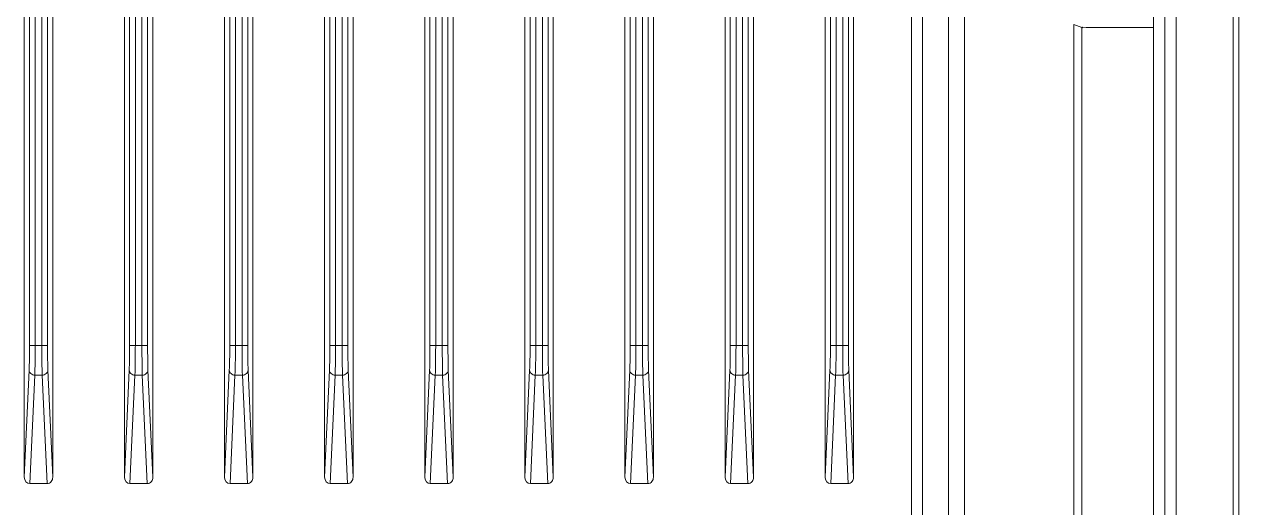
# Model space of a CAD drawing. Header units: millimetres. Extents: x 0 to 2382, y 0 to 1684.
# Drawn here: x 1085.5 to 1192.3, y 1030 to 1072.5 of the extents above; entities that cross this region are included whole.
import ezdxf

# ---------------------------------------------------------------- set-up
doc = ezdxf.new("R2010")
doc.units = ezdxf.units.MM
doc.layers.get('0').update_dxf_attribs({"lineweight": 13})

msp = doc.modelspace()

# ---------------------------------------------------------------- linework, layer by layer
for p, q in [((1192.26, 733.68), (1192.26, 1367.81)), ((1191.76, 769.74), (1191.76, 1348.61)), ((1184.76, 947.17), (1184.76, 1335.17)), ((1185.76, 947.17), (1185.76, 1335.17)), ((1186.76, 1335.17), (1186.76, 947.17)), ((1163.5, 964.47), (1163.5, 1127.17)), ((1164.46, 964.47), (1164.46, 1127.17)), ((1168.15, 982.17), (1168.15, 1126.78)), ((1166.76, 1082.17), (1166.76, 1000.17)), ((1177.76, 1072.46), (1178.46, 1072.19)), ((1177.76, 1072.46), (1177.76, 999.9)), ((1178.46, 1000.17), (1178.46, 1072.19)), ((1184.76, 1072.19), (1179.76, 1072.19))]:
    msp.add_line(p, q)
at = {"lineweight": 9}
for p, q in [((1085.51, 1032.7), (1085.51, 1127.17)), ((1088.01, 1127.17), (1088.01, 1032.7)), ((1094.31, 1032.7), (1094.31, 1127.17)), ((1096.81, 1127.17), (1096.81, 1032.7)), ((1103.11, 1032.7), (1103.11, 1127.17)), ((1105.61, 1127.17), (1105.61, 1032.7)), ((1111.91, 1032.7), (1111.91, 1127.17)), ((1114.41, 1127.17), (1114.41, 1032.7)), ((1120.71, 1032.7), (1120.71, 1127.17)), ((1123.21, 1127.17), (1123.21, 1032.7)), ((1129.51, 1032.7), (1129.51, 1127.17)), ((1132.01, 1127.17), (1132.01, 1032.7)), ((1138.31, 1032.7), (1138.31, 1127.17)), ((1140.81, 1127.17), (1140.81, 1032.7)), ((1147.11, 1032.7), (1147.11, 1127.17)), ((1149.61, 1127.17), (1149.61, 1032.7)), ((1155.91, 1032.7), (1155.91, 1127.17)), ((1158.41, 1127.17), (1158.41, 1032.7)), ((1085.97, 1044.26), (1085.97, 1124.76)), ((1086.47, 1124.76), (1086.47, 1044.26)), ((1087.05, 1044.26), (1087.05, 1124.76)), ((1087.55, 1124.76), (1087.55, 1044.26)), ((1094.77, 1044.26), (1094.77, 1124.76)), ((1095.27, 1124.76), (1095.27, 1044.26)), ((1095.85, 1044.26), (1095.85, 1124.76)), ((1096.35, 1124.76), (1096.35, 1044.26)), ((1103.57, 1044.26), (1103.57, 1124.76)), ((1104.07, 1124.76), (1104.07, 1044.26)), ((1104.65, 1044.26), (1104.65, 1124.76)), ((1105.15, 1124.76), (1105.15, 1044.26)), ((1112.37, 1044.26), (1112.37, 1124.76)), ((1112.87, 1124.76), (1112.87, 1044.26)), ((1113.45, 1044.26), (1113.45, 1124.76)), ((1113.95, 1124.76), (1113.95, 1044.26)), ((1121.17, 1044.26), (1121.17, 1124.76)), ((1121.67, 1124.76), (1121.67, 1044.26)), ((1122.25, 1044.26), (1122.25, 1124.76)), ((1122.75, 1124.76), (1122.75, 1044.26)), ((1129.97, 1044.26), (1129.97, 1124.76)), ((1130.47, 1124.76), (1130.47, 1044.26)), ((1131.05, 1044.26), (1131.05, 1124.76)), ((1131.55, 1124.76), (1131.55, 1044.26)), ((1138.77, 1044.26), (1138.77, 1124.76)), ((1139.27, 1124.76), (1139.27, 1044.26)), ((1139.85, 1044.26), (1139.85, 1124.76)), ((1140.35, 1124.76), (1140.35, 1044.26)), ((1147.57, 1044.26), (1147.57, 1124.76)), ((1148.07, 1124.76), (1148.07, 1044.26)), ((1148.65, 1044.26), (1148.65, 1124.76)), ((1149.15, 1124.76), (1149.15, 1044.26)), ((1156.37, 1044.26), (1156.37, 1124.76)), ((1156.87, 1124.76), (1156.87, 1044.26)), ((1157.45, 1044.26), (1157.45, 1124.76)), ((1157.95, 1124.76), (1157.95, 1044.26)), ((1086.47, 1044.26), (1085.97, 1044.26)), ((1086.47, 1044.26), (1087.55, 1044.26)), ((1095.85, 1044.26), (1094.77, 1044.26)), ((1096.35, 1044.26), (1095.85, 1044.26)), ((1104.65, 1044.26), (1103.57, 1044.26)), ((1105.15, 1044.26), (1104.65, 1044.26)), ((1113.45, 1044.26), (1112.37, 1044.26)), ((1113.95, 1044.26), (1113.45, 1044.26)), ((1122.25, 1044.26), (1121.17, 1044.26)), ((1122.75, 1044.26), (1122.25, 1044.26)), ((1131.05, 1044.26), (1129.97, 1044.26)), ((1131.55, 1044.26), (1131.05, 1044.26)), ((1139.85, 1044.26), (1138.77, 1044.26)), ((1140.35, 1044.26), (1139.85, 1044.26)), ((1148.65, 1044.26), (1147.57, 1044.26)), ((1149.15, 1044.26), (1148.65, 1044.26)), ((1157.45, 1044.26), (1156.37, 1044.26)), ((1157.95, 1044.26), (1157.45, 1044.26)), ((1085.93, 1042.09), (1085.51, 1032.7)), ((1088.01, 1032.7), (1087.58, 1042.09)), ((1094.73, 1042.09), (1094.31, 1032.7)), ((1096.81, 1032.7), (1096.38, 1042.09)), ((1103.53, 1042.09), (1103.11, 1032.7)), ((1105.61, 1032.7), (1105.18, 1042.09)), ((1112.33, 1042.09), (1111.91, 1032.7)), ((1114.41, 1032.7), (1113.98, 1042.09)), ((1121.13, 1042.09), (1120.71, 1032.7)), ((1123.21, 1032.7), (1122.78, 1042.09)), ((1129.93, 1042.09), (1129.51, 1032.7)), ((1132.01, 1032.7), (1131.58, 1042.09)), ((1138.73, 1042.09), (1138.31, 1032.7)), ((1140.81, 1032.7), (1140.38, 1042.09)), ((1147.53, 1042.09), (1147.11, 1032.7)), ((1149.61, 1032.7), (1149.18, 1042.09)), ((1156.33, 1042.09), (1155.91, 1032.7)), ((1158.41, 1032.7), (1157.98, 1042.09)), ((1086, 1032.13), (1086.43, 1041.66)), ((1087.08, 1041.66), (1086.43, 1041.66)), ((1087.08, 1041.66), (1087.52, 1032.13)), ((1094.8, 1032.13), (1095.23, 1041.66)), ((1095.88, 1041.66), (1095.23, 1041.66)), ((1095.88, 1041.66), (1096.32, 1032.13)), ((1103.6, 1032.13), (1104.03, 1041.66)), ((1104.68, 1041.66), (1104.03, 1041.66)), ((1104.68, 1041.66), (1105.12, 1032.13)), ((1112.4, 1032.13), (1112.83, 1041.66)), ((1113.48, 1041.66), (1112.83, 1041.66)), ((1113.48, 1041.66), (1113.92, 1032.13)), ((1121.2, 1032.13), (1121.63, 1041.66)), ((1122.28, 1041.66), (1121.63, 1041.66)), ((1122.28, 1041.66), (1122.72, 1032.13)), ((1130, 1032.13), (1130.43, 1041.66)), ((1131.08, 1041.66), (1130.43, 1041.66)), ((1131.08, 1041.66), (1131.52, 1032.13)), ((1138.8, 1032.13), (1139.23, 1041.66)), ((1139.88, 1041.66), (1139.23, 1041.66)), ((1139.88, 1041.66), (1140.32, 1032.13)), ((1147.6, 1032.13), (1148.03, 1041.66)), ((1148.68, 1041.66), (1148.03, 1041.66)), ((1148.68, 1041.66), (1149.12, 1032.13)), ((1156.4, 1032.13), (1156.83, 1041.66)), ((1157.48, 1041.66), (1156.83, 1041.66)), ((1157.48, 1041.66), (1157.92, 1032.13)), ((1087.52, 1032.13), (1086, 1032.13)), ((1096.32, 1032.13), (1094.8, 1032.13)), ((1105.12, 1032.13), (1103.6, 1032.13)), ((1113.92, 1032.13), (1112.4, 1032.13)), ((1122.72, 1032.13), (1121.2, 1032.13)), ((1131.52, 1032.13), (1130, 1032.13)), ((1140.32, 1032.13), (1138.8, 1032.13)), ((1149.12, 1032.13), (1147.6, 1032.13)), ((1157.92, 1032.13), (1156.4, 1032.13))]:
    msp.add_line(p, q, dxfattribs=at)
for centre in [(1086.01, 1032.71), (1094.81, 1032.71), (1103.61, 1032.71), (1112.41, 1032.71), (1121.21, 1032.71), (1130.01, 1032.71), (1138.81, 1032.71), (1147.61, 1032.71), (1156.41, 1032.71)]:
    msp.add_ellipse(centre, major_axis=(-0.026, -0.577), ratio=0.865803, start_param=-1.518459, end_param=0.039249, dxfattribs=at)
msp.add_open_spline([(1178.46, 1072.19), (1178.46, 1072.2), (1178.48, 1072.22), (1178.52, 1072.21), (1178.53, 1072.18), (1178.54, 1072.16)], degree=3, knots=[0, 0, 0, 0, 0.255811, 0.493028, 1, 1, 1, 1])
msp.add_open_spline([(1178.54, 1072.16), (1178.95, 1072.18), (1179.35, 1072.2), (1179.76, 1072.19)], degree=3)
for points, knots in [([(1085.97, 1044.26), (1085.97, 1043.84), (1085.96, 1043.12), (1085.95, 1042.4), (1085.93, 1042.09)], [0, 0, 0, 0, 0.577325, 1, 1, 1, 1]), ([(1086.43, 1041.66), (1086.45, 1042.03), (1086.46, 1042.89), (1086.47, 1043.76), (1086.47, 1044.26)], [0, 0, 0, 0, 0.422659, 1, 1, 1, 1]), ([(1087.05, 1044.26), (1087.05, 1043.76), (1087.06, 1042.89), (1087.07, 1042.03), (1087.08, 1041.66)], [0, 0, 0, 0, 0.577341, 1, 1, 1, 1]), ([(1087.58, 1042.09), (1087.57, 1042.4), (1087.56, 1043.12), (1087.55, 1043.84), (1087.55, 1044.26)], [0, 0, 0, 0, 0.422683, 1, 1, 1, 1]), ([(1094.77, 1044.26), (1094.77, 1043.84), (1094.76, 1043.12), (1094.75, 1042.4), (1094.73, 1042.09)], [0, 0, 0, 0, 0.577325, 1, 1, 1, 1]), ([(1095.23, 1041.66), (1095.25, 1042.03), (1095.26, 1042.89), (1095.27, 1043.76), (1095.27, 1044.26)], [0, 0, 0, 0, 0.422659, 1, 1, 1, 1]), ([(1095.85, 1044.26), (1095.85, 1043.76), (1095.86, 1042.89), (1095.87, 1042.03), (1095.88, 1041.66)], [0, 0, 0, 0, 0.577341, 1, 1, 1, 1]), ([(1096.38, 1042.09), (1096.37, 1042.4), (1096.36, 1043.12), (1096.35, 1043.84), (1096.35, 1044.26)], [0, 0, 0, 0, 0.422683, 1, 1, 1, 1]), ([(1103.57, 1044.26), (1103.57, 1043.84), (1103.56, 1043.12), (1103.55, 1042.4), (1103.53, 1042.09)], [0, 0, 0, 0, 0.577325, 1, 1, 1, 1]), ([(1104.03, 1041.66), (1104.05, 1042.03), (1104.06, 1042.89), (1104.07, 1043.76), (1104.07, 1044.26)], [0, 0, 0, 0, 0.422659, 1, 1, 1, 1]), ([(1104.65, 1044.26), (1104.65, 1043.76), (1104.66, 1042.89), (1104.67, 1042.03), (1104.68, 1041.66)], [0, 0, 0, 0, 0.577341, 1, 1, 1, 1]), ([(1105.18, 1042.09), (1105.17, 1042.4), (1105.16, 1043.12), (1105.15, 1043.84), (1105.15, 1044.26)], [0, 0, 0, 0, 0.422683, 1, 1, 1, 1]), ([(1112.37, 1044.26), (1112.37, 1043.84), (1112.36, 1043.12), (1112.35, 1042.4), (1112.33, 1042.09)], [0, 0, 0, 0, 0.577325, 1, 1, 1, 1]), ([(1112.83, 1041.66), (1112.85, 1042.03), (1112.86, 1042.89), (1112.87, 1043.76), (1112.87, 1044.26)], [0, 0, 0, 0, 0.422659, 1, 1, 1, 1]), ([(1113.45, 1044.26), (1113.45, 1043.76), (1113.46, 1042.89), (1113.47, 1042.03), (1113.48, 1041.66)], [0, 0, 0, 0, 0.577341, 1, 1, 1, 1]), ([(1113.98, 1042.09), (1113.97, 1042.4), (1113.96, 1043.12), (1113.95, 1043.84), (1113.95, 1044.26)], [0, 0, 0, 0, 0.422683, 1, 1, 1, 1]), ([(1121.17, 1044.26), (1121.17, 1043.84), (1121.16, 1043.12), (1121.15, 1042.4), (1121.13, 1042.09)], [0, 0, 0, 0, 0.577325, 1, 1, 1, 1]), ([(1121.63, 1041.66), (1121.65, 1042.03), (1121.66, 1042.89), (1121.67, 1043.76), (1121.67, 1044.26)], [0, 0, 0, 0, 0.422659, 1, 1, 1, 1]), ([(1122.25, 1044.26), (1122.25, 1043.76), (1122.26, 1042.89), (1122.27, 1042.03), (1122.28, 1041.66)], [0, 0, 0, 0, 0.577341, 1, 1, 1, 1]), ([(1122.78, 1042.09), (1122.77, 1042.4), (1122.76, 1043.12), (1122.75, 1043.84), (1122.75, 1044.26)], [0, 0, 0, 0, 0.422683, 1, 1, 1, 1]), ([(1129.97, 1044.26), (1129.97, 1043.84), (1129.96, 1043.12), (1129.95, 1042.4), (1129.93, 1042.09)], [0, 0, 0, 0, 0.577325, 1, 1, 1, 1]), ([(1130.43, 1041.66), (1130.45, 1042.03), (1130.46, 1042.89), (1130.47, 1043.76), (1130.47, 1044.26)], [0, 0, 0, 0, 0.422659, 1, 1, 1, 1]), ([(1131.05, 1044.26), (1131.05, 1043.76), (1131.06, 1042.89), (1131.07, 1042.03), (1131.08, 1041.66)], [0, 0, 0, 0, 0.577341, 1, 1, 1, 1]), ([(1131.58, 1042.09), (1131.57, 1042.4), (1131.56, 1043.12), (1131.55, 1043.84), (1131.55, 1044.26)], [0, 0, 0, 0, 0.422683, 1, 1, 1, 1]), ([(1138.77, 1044.26), (1138.77, 1043.84), (1138.76, 1043.12), (1138.75, 1042.4), (1138.73, 1042.09)], [0, 0, 0, 0, 0.577325, 1, 1, 1, 1]), ([(1139.23, 1041.66), (1139.25, 1042.03), (1139.26, 1042.89), (1139.27, 1043.76), (1139.27, 1044.26)], [0, 0, 0, 0, 0.422659, 1, 1, 1, 1]), ([(1139.85, 1044.26), (1139.85, 1043.76), (1139.86, 1042.89), (1139.87, 1042.03), (1139.88, 1041.66)], [0, 0, 0, 0, 0.577341, 1, 1, 1, 1]), ([(1140.38, 1042.09), (1140.37, 1042.4), (1140.36, 1043.12), (1140.35, 1043.84), (1140.35, 1044.26)], [0, 0, 0, 0, 0.422683, 1, 1, 1, 1]), ([(1147.57, 1044.26), (1147.57, 1043.84), (1147.56, 1043.12), (1147.55, 1042.4), (1147.53, 1042.09)], [0, 0, 0, 0, 0.577325, 1, 1, 1, 1]), ([(1148.03, 1041.66), (1148.05, 1042.03), (1148.06, 1042.89), (1148.07, 1043.76), (1148.07, 1044.26)], [0, 0, 0, 0, 0.422659, 1, 1, 1, 1]), ([(1148.65, 1044.26), (1148.65, 1043.76), (1148.66, 1042.89), (1148.67, 1042.03), (1148.68, 1041.66)], [0, 0, 0, 0, 0.577341, 1, 1, 1, 1]), ([(1149.18, 1042.09), (1149.17, 1042.4), (1149.16, 1043.12), (1149.15, 1043.84), (1149.15, 1044.26)], [0, 0, 0, 0, 0.422683, 1, 1, 1, 1]), ([(1156.37, 1044.26), (1156.37, 1043.84), (1156.36, 1043.12), (1156.35, 1042.4), (1156.33, 1042.09)], [0, 0, 0, 0, 0.577325, 1, 1, 1, 1]), ([(1156.83, 1041.66), (1156.85, 1042.03), (1156.86, 1042.89), (1156.87, 1043.76), (1156.87, 1044.26)], [0, 0, 0, 0, 0.422659, 1, 1, 1, 1]), ([(1157.45, 1044.26), (1157.45, 1043.76), (1157.46, 1042.89), (1157.47, 1042.03), (1157.48, 1041.66)], [0, 0, 0, 0, 0.577341, 1, 1, 1, 1]), ([(1157.98, 1042.09), (1157.97, 1042.4), (1157.96, 1043.12), (1157.95, 1043.84), (1157.95, 1044.26)], [0, 0, 0, 0, 0.422683, 1, 1, 1, 1]), ([(1085.93, 1042.09), (1085.94, 1042.04), (1085.96, 1041.92), (1086.12, 1041.73), (1086.31, 1041.66), (1086.43, 1041.66)], [0, 0, 0, 0, 0.234632, 0.480708, 1, 1, 1, 1]), ([(1087.08, 1041.66), (1087.21, 1041.66), (1087.4, 1041.73), (1087.55, 1041.92), (1087.58, 1042.04), (1087.58, 1042.09)], [0, 0, 0, 0, 0.519294, 0.765371, 1, 1, 1, 1]), ([(1094.73, 1042.09), (1094.74, 1042.04), (1094.76, 1041.92), (1094.92, 1041.73), (1095.11, 1041.66), (1095.23, 1041.66)], [0, 0, 0, 0, 0.234632, 0.480708, 1, 1, 1, 1]), ([(1095.88, 1041.66), (1096.01, 1041.66), (1096.2, 1041.73), (1096.35, 1041.92), (1096.38, 1042.04), (1096.38, 1042.09)], [0, 0, 0, 0, 0.519294, 0.765371, 1, 1, 1, 1]), ([(1103.53, 1042.09), (1103.54, 1042.04), (1103.56, 1041.92), (1103.72, 1041.73), (1103.91, 1041.66), (1104.03, 1041.66)], [0, 0, 0, 0, 0.234632, 0.480708, 1, 1, 1, 1]), ([(1104.68, 1041.66), (1104.81, 1041.66), (1105, 1041.73), (1105.15, 1041.92), (1105.18, 1042.04), (1105.18, 1042.09)], [0, 0, 0, 0, 0.519294, 0.765371, 1, 1, 1, 1]), ([(1112.33, 1042.09), (1112.34, 1042.04), (1112.36, 1041.92), (1112.52, 1041.73), (1112.71, 1041.66), (1112.83, 1041.66)], [0, 0, 0, 0, 0.234632, 0.480708, 1, 1, 1, 1]), ([(1113.48, 1041.66), (1113.61, 1041.66), (1113.8, 1041.73), (1113.95, 1041.92), (1113.98, 1042.04), (1113.98, 1042.09)], [0, 0, 0, 0, 0.519294, 0.765371, 1, 1, 1, 1]), ([(1121.13, 1042.09), (1121.14, 1042.04), (1121.16, 1041.92), (1121.32, 1041.73), (1121.51, 1041.66), (1121.63, 1041.66)], [0, 0, 0, 0, 0.234632, 0.480708, 1, 1, 1, 1]), ([(1122.28, 1041.66), (1122.41, 1041.66), (1122.6, 1041.73), (1122.75, 1041.92), (1122.78, 1042.04), (1122.78, 1042.09)], [0, 0, 0, 0, 0.519294, 0.765371, 1, 1, 1, 1]), ([(1129.93, 1042.09), (1129.94, 1042.04), (1129.96, 1041.92), (1130.12, 1041.73), (1130.31, 1041.66), (1130.43, 1041.66)], [0, 0, 0, 0, 0.234632, 0.480708, 1, 1, 1, 1]), ([(1131.08, 1041.66), (1131.21, 1041.66), (1131.4, 1041.73), (1131.55, 1041.92), (1131.58, 1042.04), (1131.58, 1042.09)], [0, 0, 0, 0, 0.519294, 0.765371, 1, 1, 1, 1]), ([(1138.73, 1042.09), (1138.74, 1042.04), (1138.76, 1041.92), (1138.92, 1041.73), (1139.11, 1041.66), (1139.23, 1041.66)], [0, 0, 0, 0, 0.234632, 0.480708, 1, 1, 1, 1]), ([(1139.88, 1041.66), (1140.01, 1041.66), (1140.2, 1041.73), (1140.35, 1041.92), (1140.38, 1042.04), (1140.38, 1042.09)], [0, 0, 0, 0, 0.519294, 0.765371, 1, 1, 1, 1]), ([(1147.53, 1042.09), (1147.54, 1042.04), (1147.56, 1041.92), (1147.72, 1041.73), (1147.91, 1041.66), (1148.03, 1041.66)], [0, 0, 0, 0, 0.234632, 0.480708, 1, 1, 1, 1]), ([(1148.68, 1041.66), (1148.81, 1041.66), (1149, 1041.73), (1149.15, 1041.92), (1149.18, 1042.04), (1149.18, 1042.09)], [0, 0, 0, 0, 0.519294, 0.765371, 1, 1, 1, 1]), ([(1156.33, 1042.09), (1156.34, 1042.04), (1156.36, 1041.92), (1156.52, 1041.73), (1156.71, 1041.66), (1156.83, 1041.66)], [0, 0, 0, 0, 0.234632, 0.480708, 1, 1, 1, 1]), ([(1157.48, 1041.66), (1157.61, 1041.66), (1157.8, 1041.73), (1157.95, 1041.92), (1157.98, 1042.04), (1157.98, 1042.09)], [0, 0, 0, 0, 0.519294, 0.765371, 1, 1, 1, 1]), ([(1088.01, 1032.7), (1088.01, 1032.63), (1087.99, 1032.49), (1087.89, 1032.3), (1087.73, 1032.16), (1087.58, 1032.13), (1087.52, 1032.13)], [0, 0, 0, 0, 0.250258, 0.500663, 0.750279, 1, 1, 1, 1]), ([(1096.81, 1032.7), (1096.81, 1032.63), (1096.79, 1032.49), (1096.69, 1032.3), (1096.53, 1032.16), (1096.38, 1032.13), (1096.32, 1032.13)], [0, 0, 0, 0, 0.250258, 0.500663, 0.750279, 1, 1, 1, 1]), ([(1105.61, 1032.7), (1105.61, 1032.63), (1105.59, 1032.49), (1105.49, 1032.3), (1105.33, 1032.16), (1105.18, 1032.13), (1105.12, 1032.13)], [0, 0, 0, 0, 0.250258, 0.500663, 0.750279, 1, 1, 1, 1]), ([(1114.41, 1032.7), (1114.41, 1032.63), (1114.39, 1032.49), (1114.29, 1032.3), (1114.13, 1032.16), (1113.98, 1032.13), (1113.92, 1032.13)], [0, 0, 0, 0, 0.250258, 0.500663, 0.750279, 1, 1, 1, 1]), ([(1123.21, 1032.7), (1123.21, 1032.63), (1123.19, 1032.49), (1123.09, 1032.3), (1122.93, 1032.16), (1122.78, 1032.13), (1122.72, 1032.13)], [0, 0, 0, 0, 0.250258, 0.500663, 0.750279, 1, 1, 1, 1]), ([(1132.01, 1032.7), (1132.01, 1032.63), (1131.99, 1032.49), (1131.89, 1032.3), (1131.73, 1032.16), (1131.58, 1032.13), (1131.52, 1032.13)], [0, 0, 0, 0, 0.250258, 0.500663, 0.750279, 1, 1, 1, 1]), ([(1140.81, 1032.7), (1140.81, 1032.63), (1140.79, 1032.49), (1140.69, 1032.3), (1140.53, 1032.16), (1140.38, 1032.13), (1140.32, 1032.13)], [0, 0, 0, 0, 0.250258, 0.500663, 0.750279, 1, 1, 1, 1]), ([(1149.61, 1032.7), (1149.61, 1032.63), (1149.59, 1032.49), (1149.49, 1032.3), (1149.33, 1032.16), (1149.18, 1032.13), (1149.12, 1032.13)], [0, 0, 0, 0, 0.250258, 0.500663, 0.750279, 1, 1, 1, 1]), ([(1158.41, 1032.7), (1158.41, 1032.63), (1158.39, 1032.49), (1158.29, 1032.3), (1158.13, 1032.16), (1157.98, 1032.13), (1157.92, 1032.13)], [0, 0, 0, 0, 0.250258, 0.500663, 0.750279, 1, 1, 1, 1])]:
    msp.add_open_spline(points, degree=3, knots=knots, dxfattribs=at)

doc.saveas('drawing.dxf')
